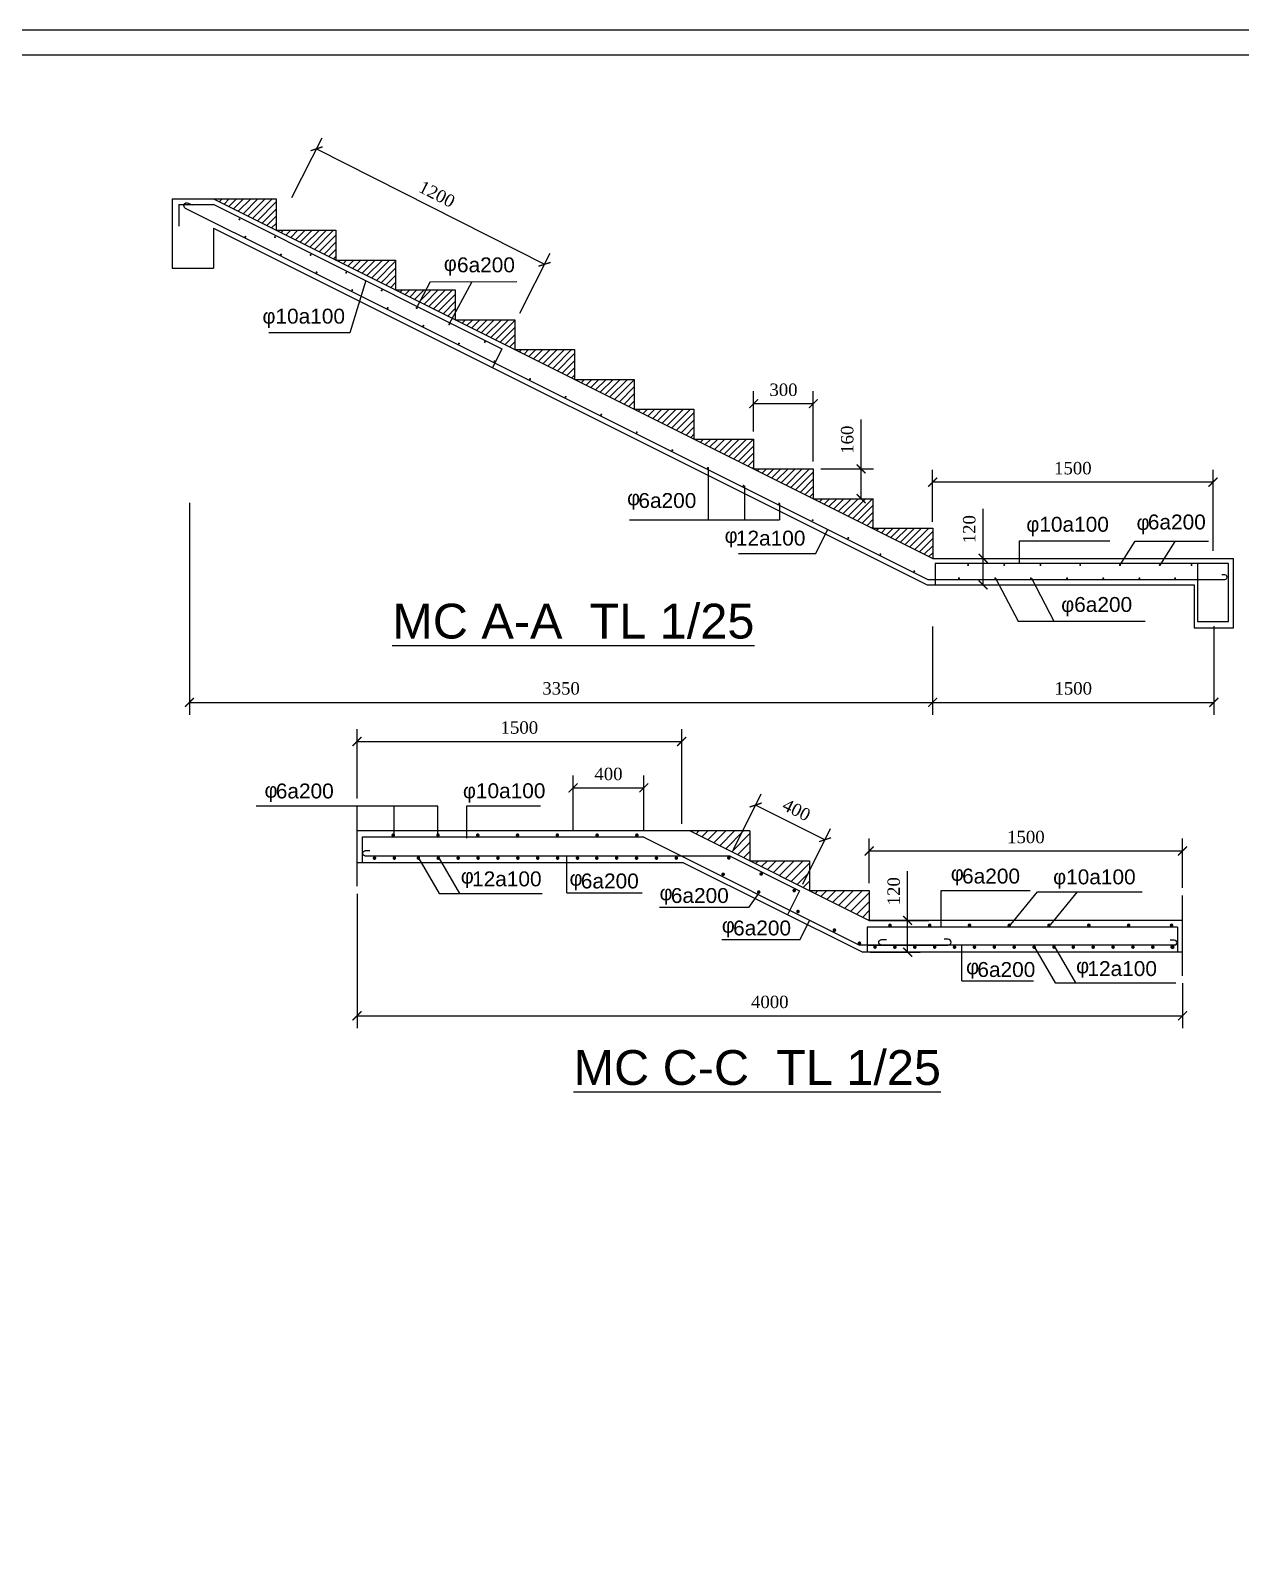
# Model space of a CAD drawing. Header units: millimetres. Extents: x -13160 to 230329, y -20060 to 75228.
# Drawn here: x 183138 to 207477, y 19314 to 49820 of the extents above; entities that cross this region are included whole.
import ezdxf

# ---------------------------------------------------------------- set-up
doc = ezdxf.new("R2010")
doc.units = ezdxf.units.MM
doc.header["$LTSCALE"] = 6
for name, color, linetype in [('BAODAM', 3, 'Continuous'), ('BAOMANH', 2, 'Continuous'), ('DAI', 4, 'Continuous'), ('HATCH', 5, 'Continuous'), ('KTHUOT', 6, 'Continuous'), ('TEXT', 7, 'Continuous'), ('THEP', 1, 'Continuous')]:
    doc.layers.add(name, color=color, linetype=linetype)
doc.styles.add('VNI-TIMES', font='')
doc.styles.get('VNI-TIMES').set_extended_font_data('VNI-Times')
doc.dimstyles.new('D1', dxfattribs={"dimtxt": 250, "dimasz": 180, "dimexe": 250, "dimexo": 150, "dimgap": 150, "dimtad": 1, "dimdec": 0, "dimtxsty": 'VNI-TIMES', "dimblk": 'ARCHTICK', "dimcen": 2.5, "dimadec": 0, "dimazin": 0, "dimtfac": 1, "dimtdec": 0, "dimtmove": 0, "dimatfit": 3, "dimldrblk": 'ARCHTICK', "dimfxl": 1, "dimarcsym": 0})
pattern_1 = [(45, (93363.16, 14724.85), (-71.84205, 71.84205), [])]
pattern_2 = [(45, (174697.85, 5542.25), (-89.80256, 89.80256), [])]

# ---------------------------------------------------------------- blocks, each defined once
blk = doc.blocks.new('_ArchTick')
at = {"layer": 'BAOMANH', "color": 0, "const_width": 0.15}
blk.add_lwpolyline([(-0.5, -0.5), (0.5, 0.5)], dxfattribs=at)
blk = doc.blocks.new('*D37')
at = {"layer": 'DEFPOINTS', "color": 0, "linetype": 'Continuous', "ltscale": 4}
for p in [(201283, 37829), (206936, 37982), (206936, 36300)]:
    blk.add_point(p, dxfattribs=at)
at = {"layer": 'KTHUOT', "color": 0, "linetype": 'Continuous', "lineweight": -2, "ltscale": 4, "transparency": 16777216}
for p, q in [((206936, 37832), (206936, 36050)), ((201283, 37679), (201283, 36050)), ((201283, 36300), (206936, 36300))]:
    blk.add_line(p, q, dxfattribs=at)
at = {"layer": 'KTHUOT', "color": 0, "linetype": 'Continuous', "lineweight": -2, "ltscale": 4, "transparency": 16777216, "xscale": 180, "yscale": 180, "zscale": 180, "rotation": 180}
blk.add_blockref('_ArchTick', (201283, 36300), dxfattribs=at)
at = {"layer": 'KTHUOT', "color": 0, "linetype": 'Continuous', "lineweight": -2, "ltscale": 4, "transparency": 16777216, "xscale": 180, "yscale": 180, "zscale": 180}
blk.add_blockref('_ArchTick', (206936, 36300), dxfattribs=at)
at = {"layer": 'KTHUOT', "color": 0, "linetype": 'Continuous', "ltscale": 4, "transparency": 16777216, "insert": (204110, 36580), "char_height": 250, "attachment_point": 5, "style": 'VNI-TIMES'}
blk.add_mtext('1500', dxfattribs=at)
blk = doc.blocks.new('*D36')
at = {"layer": 'DEFPOINTS', "color": 0, "linetype": 'Continuous', "ltscale": 4}
for p in [(186336, 40466), (201283, 37979), (201283, 36300)]:
    blk.add_point(p, dxfattribs=at)
at = {"layer": 'KTHUOT', "color": 0, "linetype": 'Continuous', "lineweight": -2, "ltscale": 4, "transparency": 16777216}
for p, q in [((186336, 40316), (186336, 36050)), ((201283, 37829), (201283, 36050)), ((186336, 36300), (201283, 36300))]:
    blk.add_line(p, q, dxfattribs=at)
at = {"layer": 'KTHUOT', "color": 0, "linetype": 'Continuous', "lineweight": -2, "ltscale": 4, "transparency": 16777216, "xscale": 180, "yscale": 180, "zscale": 180, "rotation": 180}
blk.add_blockref('_ArchTick', (186336, 36300), dxfattribs=at)
at = {"layer": 'KTHUOT', "color": 0, "linetype": 'Continuous', "lineweight": -2, "ltscale": 4, "transparency": 16777216, "xscale": 180, "yscale": 180, "zscale": 180}
blk.add_blockref('_ArchTick', (201283, 36300), dxfattribs=at)
at = {"layer": 'KTHUOT', "color": 0, "linetype": 'Continuous', "ltscale": 4, "transparency": 16777216, "insert": (193810, 36580), "char_height": 250, "attachment_point": 5, "style": 'VNI-TIMES'}
blk.add_mtext('3350', dxfattribs=at)
blk = doc.blocks.new('*D21')
at = {"layer": 'DEFPOINTS', "color": 0, "linetype": 'Continuous', "ltscale": 4}
for p in [(195475, 34580), (194053, 33586), (195475, 33586)]:
    blk.add_point(p, dxfattribs=at)
at = {"layer": 'KTHUOT', "color": 0, "linetype": 'Continuous', "lineweight": -2, "ltscale": 4, "transparency": 16777216}
for p, q in [((194053, 33736), (194053, 34830)), ((195475, 33736), (195475, 34830)), ((194053, 34580), (195475, 34580))]:
    blk.add_line(p, q, dxfattribs=at)
at = {"layer": 'KTHUOT', "color": 0, "linetype": 'Continuous', "lineweight": -2, "ltscale": 4, "transparency": 16777216, "xscale": 180, "yscale": 180, "zscale": 180, "rotation": 180}
blk.add_blockref('_ArchTick', (194053, 34580), dxfattribs=at)
at = {"layer": 'KTHUOT', "color": 0, "linetype": 'Continuous', "lineweight": -2, "ltscale": 4, "transparency": 16777216, "xscale": 180, "yscale": 180, "zscale": 180}
blk.add_blockref('_ArchTick', (195475, 34580), dxfattribs=at)
at = {"layer": 'KTHUOT', "color": 0, "linetype": 'Continuous', "ltscale": 4, "transparency": 16777216, "insert": (194764, 34858), "char_height": 250, "attachment_point": 5, "style": 'VNI-TIMES'}
blk.add_mtext('400', dxfattribs=at)
blk = doc.blocks.new('*D20')
at = {"layer": 'DEFPOINTS', "color": 0, "linetype": 'Continuous', "ltscale": 4}
for p in [(199120, 33537), (197209, 33206), (198605, 32508)]:
    blk.add_point(p, dxfattribs=at)
at = {"layer": 'KTHUOT', "color": 0, "linetype": 'Continuous', "lineweight": -2, "ltscale": 4, "transparency": 16777216}
for p, q in [((197276, 33340), (197835, 34459)), ((197724, 34235), (199120, 33537)), ((198672, 32642), (199232, 33761))]:
    blk.add_line(p, q, dxfattribs=at)
at = {"layer": 'KTHUOT', "color": 0, "linetype": 'Continuous', "lineweight": -2, "ltscale": 4, "transparency": 16777216, "xscale": 180, "yscale": 180, "zscale": 180}
for p, rotation in [((197724, 34235), 153.4349488229192), ((199120, 33537), 333.4349488229191)]:
    blk.add_blockref('_ArchTick', p, dxfattribs=dict(at, rotation=rotation))
at = {"layer": 'KTHUOT', "color": 0, "linetype": 'Continuous', "ltscale": 4, "transparency": 16777216, "insert": (198546, 34135), "char_height": 250, "attachment_point": 5, "rotation": 333.4349, "style": 'VNI-TIMES'}
blk.add_mtext('400', dxfattribs=at)
blk = doc.blocks.new('*D19')
at = {"layer": 'DEFPOINTS', "color": 0, "linetype": 'Continuous', "ltscale": 4}
for p in [(189708, 32601), (206308, 30801), (206308, 29994)]:
    blk.add_point(p, dxfattribs=at)
at = {"layer": 'KTHUOT', "color": 0, "linetype": 'Continuous', "lineweight": -2, "ltscale": 4, "transparency": 16777216}
for p, q in [((189708, 32451), (189708, 29744)), ((206308, 30651), (206308, 29744)), ((189708, 29994), (206308, 29994))]:
    blk.add_line(p, q, dxfattribs=at)
at = {"layer": 'KTHUOT', "color": 0, "linetype": 'Continuous', "lineweight": -2, "ltscale": 4, "transparency": 16777216, "xscale": 180, "yscale": 180, "zscale": 180, "rotation": 180}
blk.add_blockref('_ArchTick', (189708, 29994), dxfattribs=at)
at = {"layer": 'KTHUOT', "color": 0, "linetype": 'Continuous', "lineweight": -2, "ltscale": 4, "transparency": 16777216, "xscale": 180, "yscale": 180, "zscale": 180}
blk.add_blockref('_ArchTick', (206308, 29994), dxfattribs=at)
at = {"layer": 'KTHUOT', "color": 0, "linetype": 'Continuous', "ltscale": 4, "transparency": 16777216, "insert": (198008, 30272), "char_height": 250, "attachment_point": 5, "style": 'VNI-TIMES'}
blk.add_mtext('4000', dxfattribs=at)
blk = doc.blocks.new('*D18')
at = {"layer": 'DEFPOINTS', "color": 0, "linetype": 'Continuous', "ltscale": 4}
for p in [(206308, 33310), (200008, 32514), (206308, 32418)]:
    blk.add_point(p, dxfattribs=at)
at = {"layer": 'KTHUOT', "color": 0, "linetype": 'Continuous', "lineweight": -2, "ltscale": 4, "transparency": 16777216}
for p, q in [((200008, 32664), (200008, 33560)), ((206308, 32568), (206308, 33560)), ((200008, 33310), (206308, 33310))]:
    blk.add_line(p, q, dxfattribs=at)
at = {"layer": 'KTHUOT', "color": 0, "linetype": 'Continuous', "lineweight": -2, "ltscale": 4, "transparency": 16777216, "xscale": 180, "yscale": 180, "zscale": 180, "rotation": 180}
blk.add_blockref('_ArchTick', (200008, 33310), dxfattribs=at)
at = {"layer": 'KTHUOT', "color": 0, "linetype": 'Continuous', "lineweight": -2, "ltscale": 4, "transparency": 16777216, "xscale": 180, "yscale": 180, "zscale": 180}
blk.add_blockref('_ArchTick', (206308, 33310), dxfattribs=at)
at = {"layer": 'KTHUOT', "color": 0, "linetype": 'Continuous', "ltscale": 4, "transparency": 16777216, "insert": (203158, 33590), "char_height": 250, "attachment_point": 5, "style": 'VNI-TIMES'}
blk.add_mtext('1500', dxfattribs=at)
blk = doc.blocks.new('*D17')
at = {"layer": 'DEFPOINTS', "color": 0, "linetype": 'Continuous', "ltscale": 4}
for p in [(200008, 31914), (200779, 31914), (199876, 31274)]:
    blk.add_point(p, dxfattribs=at)
at = {"layer": 'KTHUOT', "color": 0, "linetype": 'Continuous', "lineweight": -2, "ltscale": 4, "transparency": 16777216}
for p, q in [((200779, 31914), (200779, 32907)), ((200158, 31914), (201029, 31914)), ((200779, 31274), (200779, 31914)), ((200026, 31274), (201029, 31274))]:
    blk.add_line(p, q, dxfattribs=at)
at = {"layer": 'KTHUOT', "color": 0, "linetype": 'Continuous', "lineweight": -2, "ltscale": 4, "transparency": 16777216, "xscale": 180, "yscale": 180, "zscale": 180}
for p, rotation in [((200779, 31914), 90), ((200779, 31274), 270)]:
    blk.add_blockref('_ArchTick', p, dxfattribs=dict(at, rotation=rotation))
at = {"layer": 'KTHUOT', "color": 0, "linetype": 'Continuous', "ltscale": 4, "transparency": 16777216, "insert": (200501, 32500), "char_height": 250, "attachment_point": 5, "rotation": 90, "style": 'VNI-TIMES'}
blk.add_mtext('120', dxfattribs=at)
blk = doc.blocks.new('*D16')
at = {"layer": 'DEFPOINTS', "color": 0, "linetype": 'Continuous', "ltscale": 4}
for p in [(196236, 35512), (189708, 34218), (196236, 33704)]:
    blk.add_point(p, dxfattribs=at)
at = {"layer": 'KTHUOT', "color": 0, "linetype": 'Continuous', "lineweight": -2, "ltscale": 4, "transparency": 16777216}
for p, q in [((189708, 34368), (189708, 35762)), ((196236, 33854), (196236, 35762)), ((189708, 35512), (196236, 35512))]:
    blk.add_line(p, q, dxfattribs=at)
at = {"layer": 'KTHUOT', "color": 0, "linetype": 'Continuous', "lineweight": -2, "ltscale": 4, "transparency": 16777216, "xscale": 180, "yscale": 180, "zscale": 180, "rotation": 180}
blk.add_blockref('_ArchTick', (189708, 35512), dxfattribs=at)
at = {"layer": 'KTHUOT', "color": 0, "linetype": 'Continuous', "lineweight": -2, "ltscale": 4, "transparency": 16777216, "xscale": 180, "yscale": 180, "zscale": 180}
blk.add_blockref('_ArchTick', (196236, 35512), dxfattribs=at)
at = {"layer": 'KTHUOT', "color": 0, "linetype": 'Continuous', "ltscale": 4, "transparency": 16777216, "insert": (192972, 35792), "char_height": 250, "attachment_point": 5, "style": 'VNI-TIMES'}
blk.add_mtext('1500', dxfattribs=at)
blk = doc.blocks.new('*D6')
at = {"layer": 'DEFPOINTS', "color": 0, "linetype": 'Continuous', "ltscale": 4}
for p in [(188331, 46324), (193480, 45113), (192915, 43999)]:
    blk.add_point(p, dxfattribs=at)
at = {"layer": 'KTHUOT', "color": 0, "linetype": 'Continuous', "lineweight": -2, "ltscale": 4, "transparency": 16777216}
for p, q in [((188398, 46457), (189008, 47660)), ((188895, 47437), (193480, 45113)), ((192983, 44133), (193593, 45336))]:
    blk.add_line(p, q, dxfattribs=at)
at = {"layer": 'KTHUOT', "color": 0, "linetype": 'Continuous', "lineweight": -2, "ltscale": 4, "transparency": 16777216, "xscale": 180, "yscale": 180, "zscale": 180}
for p, rotation in [((188895, 47437), 153.1159160883635), ((193480, 45113), 333.1159160883635)]:
    blk.add_blockref('_ArchTick', p, dxfattribs=dict(at, rotation=rotation))
at = {"layer": 'KTHUOT', "color": 0, "linetype": 'Continuous', "ltscale": 4, "transparency": 16777216, "insert": (191313, 46523), "char_height": 250, "attachment_point": 5, "rotation": 333.1159, "style": 'VNI-TIMES'}
blk.add_mtext('1200', dxfattribs=at)
blk = doc.blocks.new('*D5')
at = {"layer": 'DEFPOINTS', "color": 0, "linetype": 'Continuous', "ltscale": 4}
for p in [(198883, 40997), (199845, 40997), (198883, 40397)]:
    blk.add_point(p, dxfattribs=at)
at = {"layer": 'KTHUOT', "color": 0, "linetype": 'Continuous', "lineweight": -2, "ltscale": 4, "transparency": 16777216}
for p, q in [((199845, 40997), (199845, 41990)), ((199033, 40997), (200095, 40997)), ((199845, 40397), (199845, 40997)), ((199033, 40397), (200095, 40397))]:
    blk.add_line(p, q, dxfattribs=at)
at = {"layer": 'KTHUOT', "color": 0, "linetype": 'Continuous', "lineweight": -2, "ltscale": 4, "transparency": 16777216, "xscale": 180, "yscale": 180, "zscale": 180}
for p, rotation in [((199845, 40997), 90), ((199845, 40397), 270)]:
    blk.add_blockref('_ArchTick', p, dxfattribs=dict(at, rotation=rotation))
at = {"layer": 'KTHUOT', "color": 0, "linetype": 'Continuous', "ltscale": 4, "transparency": 16777216, "insert": (199566, 41584), "char_height": 250, "attachment_point": 5, "rotation": 90, "style": 'VNI-TIMES'}
blk.add_mtext('160', dxfattribs=at)
blk = doc.blocks.new('*D4')
at = {"layer": 'DEFPOINTS', "color": 0, "linetype": 'Continuous', "ltscale": 4}
for p in [(197683, 42309), (197683, 41597), (198883, 40997)]:
    blk.add_point(p, dxfattribs=at)
at = {"layer": 'KTHUOT', "color": 0, "linetype": 'Continuous', "lineweight": -2, "ltscale": 4, "transparency": 16777216}
for p, q in [((197683, 41747), (197683, 42559)), ((198883, 41147), (198883, 42559)), ((198883, 42309), (197683, 42309))]:
    blk.add_line(p, q, dxfattribs=at)
at = {"layer": 'KTHUOT', "color": 0, "linetype": 'Continuous', "lineweight": -2, "ltscale": 4, "transparency": 16777216, "xscale": 180, "yscale": 180, "zscale": 180, "rotation": 180}
blk.add_blockref('_ArchTick', (197683, 42309), dxfattribs=at)
at = {"layer": 'KTHUOT', "color": 0, "linetype": 'Continuous', "lineweight": -2, "ltscale": 4, "transparency": 16777216, "xscale": 180, "yscale": 180, "zscale": 180}
blk.add_blockref('_ArchTick', (198883, 42309), dxfattribs=at)
at = {"layer": 'KTHUOT', "color": 0, "linetype": 'Continuous', "ltscale": 4, "transparency": 16777216, "insert": (198283, 42587), "char_height": 250, "attachment_point": 5, "style": 'VNI-TIMES'}
blk.add_mtext('300', dxfattribs=at)
blk = doc.blocks.new('*D3')
at = {"layer": 'DEFPOINTS', "color": 0, "linetype": 'Continuous', "ltscale": 4}
for p in [(201283, 39197), (202297, 39197), (201170, 38663)]:
    blk.add_point(p, dxfattribs=at)
at = {"layer": 'KTHUOT', "color": 0, "linetype": 'Continuous', "lineweight": -2, "ltscale": 4, "transparency": 16777216}
for p, q in [((202297, 39197), (202297, 40191)), ((201433, 39197), (202547, 39197)), ((202297, 38663), (202297, 39197)), ((201320, 38663), (202547, 38663))]:
    blk.add_line(p, q, dxfattribs=at)
at = {"layer": 'KTHUOT', "color": 0, "linetype": 'Continuous', "lineweight": -2, "ltscale": 4, "transparency": 16777216, "xscale": 180, "yscale": 180, "zscale": 180}
for p, rotation in [((202297, 39197), 90), ((202297, 38663), 270)]:
    blk.add_blockref('_ArchTick', p, dxfattribs=dict(at, rotation=rotation))
at = {"layer": 'KTHUOT', "color": 0, "linetype": 'Continuous', "ltscale": 4, "transparency": 16777216, "insert": (202020, 39784), "char_height": 250, "attachment_point": 5, "rotation": 90, "style": 'VNI-TIMES'}
blk.add_mtext('120', dxfattribs=at)
blk = doc.blocks.new('*D2')
at = {"layer": 'DEFPOINTS', "color": 0, "linetype": 'Continuous', "ltscale": 4}
for p in [(201283, 40730), (201283, 39781), (206921, 39197)]:
    blk.add_point(p, dxfattribs=at)
at = {"layer": 'KTHUOT', "color": 0, "linetype": 'Continuous', "lineweight": -2, "ltscale": 4, "transparency": 16777216}
for p, q in [((201283, 39931), (201283, 40980)), ((206921, 39347), (206921, 40980)), ((206921, 40730), (201283, 40730))]:
    blk.add_line(p, q, dxfattribs=at)
at = {"layer": 'KTHUOT', "color": 0, "linetype": 'Continuous', "lineweight": -2, "ltscale": 4, "transparency": 16777216, "xscale": 180, "yscale": 180, "zscale": 180, "rotation": 180}
blk.add_blockref('_ArchTick', (201283, 40730), dxfattribs=at)
at = {"layer": 'KTHUOT', "color": 0, "linetype": 'Continuous', "lineweight": -2, "ltscale": 4, "transparency": 16777216, "xscale": 180, "yscale": 180, "zscale": 180}
blk.add_blockref('_ArchTick', (206921, 40730), dxfattribs=at)
at = {"layer": 'KTHUOT', "color": 0, "linetype": 'Continuous', "ltscale": 4, "transparency": 16777216, "insert": (204102, 41010), "char_height": 250, "attachment_point": 5, "style": 'VNI-TIMES'}
blk.add_mtext('1500', dxfattribs=at)

msp = doc.modelspace()

# ---------------------------------------------------------------- hatches: boundary and pattern name
at = {"layer": 'HATCH', "linetype": 'Continuous'}
h = msp.add_hatch(dxfattribs=at)
h.set_pattern_fill('ANSI31', color=5, scale=32, style=0)
h.set_pattern_definition(pattern_1)
h.paths.add_polyline_path([(189283.3, 45197.4), (189283.3, 45797.1), (188083.9, 45797.1)])
h.paths.add_polyline_path([(186819.9, 46429.1), (188083.3, 45797.4), (188083.3, 46429.1)])
h = msp.add_hatch(dxfattribs=at)
h.set_pattern_fill('ANSI31', color=5, scale=32, style=0)
h.set_pattern_definition(pattern_1)
h.paths.add_polyline_path([(201283.3, 39805.1), (200083.3, 39805.1), (200083.3, 40397.1), (198883.9, 40397.1), (201283.3, 39197.4)])
h.paths.add_polyline_path([(198883.3, 40997.1), (197683.9, 40997.1), (198883.3, 40397.4)])
h.paths.add_polyline_path([(197683.3, 41597.1), (196483.9, 41597.1), (197683.3, 40997.4)])
h.paths.add_polyline_path([(196483.3, 42197.1), (195283.9, 42197.1), (196483.3, 41597.4)])
h.paths.add_polyline_path([(195283.3, 42797.1), (194083.9, 42797.1), (195283.3, 42197.4)])
h.paths.add_polyline_path([(194083.3, 43397.1), (192883.9, 43397.1), (194083.3, 42797.4)])
h.paths.add_polyline_path([(192883.3, 43997.1), (191683.9, 43997.1), (192883.3, 43397.4)])
h.paths.add_polyline_path([(191683.3, 44597.1), (191099.2, 44597.1), (190970.5, 44353.8), (191626.4, 44025.8), (191683.3, 44132.1)])
h.paths.add_polyline_path([(191099.2, 44597.1), (190483.9, 44597.1), (190970.5, 44353.8)])
h.paths.add_polyline_path([(190483.3, 45197.1), (189283.9, 45197.1), (190483.3, 44597.4)])
h = msp.add_hatch(dxfattribs=at)
h.set_pattern_fill('ANSI31', color=5, scale=40, style=0)
h.set_pattern_definition(pattern_2)
h.paths.add_polyline_path([(197608.1, 33113.6), (197608.1, 33713.6), (196408.1, 33713.6)])
h = msp.add_hatch(dxfattribs=at)
h.set_pattern_fill('ANSI31', color=5, scale=40, style=0)
h.set_pattern_definition(pattern_2)
h.paths.add_polyline_path([(198808.1, 32513.6), (198808.1, 33113.6), (197608.1, 33113.6)])
h.paths.add_polyline_path([(200008.1, 31913.6), (200008.1, 32513.6), (198808.1, 32513.6)])

# ---------------------------------------------------------------- linework, layer by layer
at = {"layer": 'BAODAM', "color": 3, "linetype": 'Continuous'}
for p, q in [((185989, 46429.1), (185989, 45031.7)), ((185989, 46429.1), (186819.9, 46429.1)), ((186819.9, 46429.1), (201283.3, 39197.4)), ((186819.9, 45837.9), (186819.9, 45031.7)), ((186819.9, 45837.9), (201170, 38662.8)), ((185989, 45031.7), (186819.9, 45031.7)), ((201283.3, 39197.4), (207329.9, 39197.4)), ((207329.9, 37800), (207329.9, 39197.4)), ((201170, 38662.8), (206542.6, 38662.8)), ((206542.6, 38662.8), (206542.6, 37800)), ((206542.6, 37800), (207329.9, 37800)), ((189708.1, 32600.8), (189708.1, 34217.5)), ((196408.1, 33713.6), (189708.1, 33713.6)), ((196408.1, 33713.6), (200008.1, 31913.6)), ((197608.1, 33713.6), (196408.1, 33713.6)), ((196275.9, 33073.6), (189708.1, 33073.6)), ((196275.9, 33073.6), (199875.9, 31273.6)), ((206308.1, 30800.8), (206308.1, 32417.5)), ((206308.1, 31913.6), (200008.1, 31913.6)), ((206308.1, 31273.6), (199875.9, 31273.6))]:
    msp.add_line(p, q, dxfattribs=at)
for points in [[(186819.9, 46429.1), (188083.3, 46429.1), (188083.3, 45797.1)], [(188083.3, 45797.1), (189283.3, 45797.1), (189283.3, 45197.1)], [(189283.3, 45197.1), (190483.3, 45197.1), (190483.3, 44597.1)], [(190483.3, 44597.1), (191683.3, 44597.1), (191683.3, 43997.1)], [(191683.3, 43997.1), (192883.3, 43997.1), (192883.3, 43397.1)], [(192883.3, 43397.1), (194083.3, 43397.1), (194083.3, 42797.1)], [(194083.3, 42797.1), (195283.3, 42797.1), (195283.3, 42197.1)], [(195283.3, 42197.1), (196483.3, 42197.1), (196483.3, 41597.1)], [(196483.3, 41597.1), (197683.3, 41597.1), (197683.3, 40997.1)], [(197683.3, 40997.1), (198883.3, 40997.1), (198883.3, 40397.1)], [(198883.3, 40397.1), (200083.3, 40397.1), (200083.3, 39805.1)], [(200083.3, 39805.1), (201283.3, 39805.1), (201283.3, 39197.1)], [(197608.1, 33713.6), (197608.1, 33113.6), (198808.1, 33113.6)], [(198808.1, 33113.6), (198808.1, 32513.6), (200008.1, 32513.6)], [(200008.1, 32513.6), (200008.1, 31913.6), (201208.1, 31913.6)]]:
    msp.add_lwpolyline(points, dxfattribs=at)
at = {"layer": 'BAOMANH', "color": 2, "linetype": 'Continuous'}
for p, q in [((190906.1, 44232.1), (191188, 44764.9)), ((191185.5, 44760), (192920.7, 44764.9)), ((191562.1, 43905.5), (192021.8, 44764.9)), ((196767.7, 41012.1), (196767.7, 39973.9)), ((197501.8, 40651), (197501.8, 39973.9)), ((198206.4, 40299.6), (198206.4, 39973.9)), ((195186.5, 39973.9), (198206.4, 39973.9)), ((198934.5, 39296), (199171.7, 39770.4)), ((205050.7, 39069.2), (205357.8, 39544.8)), ((205357.8, 39544.8), (206831.8, 39544.8)), ((205855.6, 39061.6), (206162.7, 39537.1)), ((197381.2, 39296), (198934.5, 39296)), ((202550, 38795.4), (203003.1, 37934.9)), ((203267.5, 38795.3), (203720.6, 37934.7)), ((203003.1, 37934.9), (205556.6, 37934.9)), ((191913.3, 33565.8), (191913.3, 34217.7)), ((191913.3, 34217.7), (193395, 34217.7)), ((190947.5, 33162.2), (191356.8, 32456.1)), ((191356.8, 33162.2), (191766, 32456.1)), ((193926.4, 32466.3), (193926.4, 33206.2)), ((191356.8, 32456.1), (193428.5, 32456.1)), ((193926.4, 32466.3), (195444.8, 32466.3)), ((197791.4, 32476.4), (197577.8, 32173.6)), ((201453.9, 31785.5), (201453.9, 32516.6)), ((201453.9, 32516.6), (203246, 32516.6)), ((202853.5, 31828.5), (203391.1, 32485)), ((203391.1, 32485), (205496.8, 32485)), ((203659.9, 31828.5), (204197.6, 32485)), ((197577.8, 32173.6), (195789.9, 32173.6)), ((198614.6, 31521), (198812.6, 31917.1)), ((198614.6, 31521), (197041.4, 31521)), ((201869.2, 30696.4), (201869.2, 31415.8)), ((203336.2, 31362.4), (203745.4, 30656.3)), ((203745.4, 31362.4), (204154.7, 30656.3)), ((201869.2, 30696.4), (203313.3, 30696.4)), ((203745.4, 30656.3), (206172.1, 30656.3))]:
    msp.add_line(p, q, dxfattribs=at)
at = {"layer": 'BAOMANH', "color": 2, "linetype": 'Continuous', "ltscale": 4}
for points in [[(189882.2, 44783.9), (189562.6, 43735.5), (187932.6, 43735.5)], [(203026.9, 39087.5), (203026.9, 39548.5), (204848.3, 39548.5)], [(191331.9, 33633.8), (191331.9, 34213.8), (187681.9, 34213.8)], [(190451.9, 33633.8), (190451.9, 34213.8)]]:
    msp.add_lwpolyline(points, dxfattribs=at)
at = {"layer": 'DAI', "color": 4, "linetype": 'Continuous', "ltscale": 4}
for points in [[(146129.4, -9580.2), (230329.4, -9580.2), (230329.4, 49819.8), (146129.4, 49819.8)], [(146629.4, -9080.2), (229829.4, -9080.2), (229829.4, 49319.8), (146629.4, 49319.8)]]:
    msp.add_lwpolyline(points, close=True, dxfattribs=at)
at = {"layer": 'THEP'}
for p, q in [((186121.6, 46315.1), (186819.9, 46315.1)), ((186121.6, 46315.1), (186121.6, 45883.2)), ((188297.8, 45576.1), (192622.4, 43413.8)), ((188210, 45262.2), (201188.9, 38772.8)), ((192622.4, 43413.8), (192431.5, 43032.1)), ((201332.2, 39090.8), (201332.2, 38662.8)), ((201188.9, 38772.8), (207121, 38772.8)), ((195474.9, 33586), (189812.5, 33586)), ((189812.5, 33586), (189812.5, 33073.6)), ((195474.9, 33586), (199815.2, 31415.8)), ((197209.1, 33206.2), (190290.7, 33206.2)), ((197209.1, 33206.2), (198605.3, 32508)), ((198605.3, 32508), (198365.7, 32028.7)), ((206203.7, 31778.3), (199969.2, 31778.3)), ((199969.2, 31778.3), (199969.2, 31273.6)), ((206203.7, 31778.3), (206203.7, 31273.6)), ((206179.8, 31415.8), (199815.2, 31415.8))]:
    msp.add_line(p, q, dxfattribs=at)
msp.add_lwpolyline([(188210, 45262.2), (186259.2, 46237.6, -1), (186313, 46345.1), (186391.2, 46306)], format="xyb", dxfattribs=at)
for points in [[(188297.8, 45576.1), (186819.9, 46315.1)], [(201684.5, 39090.8), (201332.2, 39090.8)], [(207234.8, 39090.8), (201684.5, 39090.8)]]:
    msp.add_lwpolyline(points, dxfattribs=at)
for points, const_width in [([(187332.5, 46017.1, 1), (187352.5, 46017.1, 1)], 20), ([(187453.3, 45666.2, 1), (187473.3, 45666.2, 1)], 20), ([(188048.1, 45659.3, 1), (188068.1, 45659.3, 1)], 20), ([(188168.8, 45308.4, 1), (188188.8, 45308.4, 1)], 20), ([(188763.6, 45301.6, 1), (188783.6, 45301.6, 1)], 20), ([(188884.4, 44950.6, 1), (188904.4, 44950.6, 1)], 20), ([(189479.1, 44943.8, 1), (189499.1, 44943.8, 1)], 20), ([(189599.9, 44592.8, 1), (189619.9, 44592.8, 1)], 20), ([(190194.7, 44586, 1), (190214.7, 44586, 1)], 20), ([(190315.5, 44235.1, 1), (190335.5, 44235.1, 1)], 20), ([(190896.1, 44232.1, 1), (190916.1, 44232.1, 1)], 20), ([(191031, 43877.3, 1), (191051, 43877.3, 1)], 20), ([(191552.1, 43905.5, 1), (191572.1, 43905.5, 1)], 20), ([(191746.5, 43519.5, 1), (191766.5, 43519.5, 1)], 20), ([(192267.6, 43547.7, 1), (192287.6, 43547.7, 1)], 20), ([(192462.1, 43161.8, 1), (192482.1, 43161.8, 1)], 20), ([(193177.6, 42804, 1), (193197.6, 42804, 1)], 20), ([(193893.2, 42446.2, 1), (193913.2, 42446.2, 1)], 20), ([(194608.7, 42088.4, 1), (194628.7, 42088.4, 1)], 20), ([(195324.3, 41730.7, 1), (195344.3, 41730.7, 1)], 20), ([(196039.8, 41372.9, 1), (196059.8, 41372.9, 1)], 20), ([(196755.3, 41015.1, 1), (196775.3, 41015.1, 1)], 20), ([(197470.9, 40657.4, 1), (197490.9, 40657.4, 1)], 20), ([(198186.4, 40299.6, 1), (198206.4, 40299.6, 1)], 20), ([(198859.9, 39965.5, 1), (198879.9, 39965.5, 1)], 20), ([(199575.5, 39607.7, 1), (199595.5, 39607.7, 1)], 20), ([(200224.1, 39279.9, 1), (200244.1, 39279.9, 1)], 20), ([(201984.7, 39063.2, 1), (202004.7, 39063.2, 1)], 20), ([(202712.2, 39063.2, 1), (202732.2, 39063.2, 1)], 20), ([(203439.7, 39063.2, 1), (203459.7, 39063.2, 1)], 20), ([(204239.7, 39063.2, 1), (204259.7, 39063.2, 1)], 20), ([(205039.7, 39063.2, 1), (205059.7, 39063.2, 1)], 20), ([(205839.7, 39063.2, 1), (205859.7, 39063.2, 1)], 20), ([(206479.6, 39063.2, 1), (206499.6, 39063.2, 1)], 20), ([(200903.3, 38936.8, 1), (200923.3, 38936.8, 1)], 20), ([(201802.5, 38795.8, 1), (201822.5, 38795.8, 1)], 20), ([(202530, 38795.4, 1), (202550, 38795.4, 1)], 20), ([(203247.5, 38795.3, 1), (203267.5, 38795.3, 1)], 20), ([(203975.1, 38794.9, 1), (203995.1, 38794.9, 1)], 20), ([(204702.6, 38794.9, 1), (204722.6, 38794.9, 1)], 20), ([(205430.1, 38794.6, 1), (205450.1, 38794.6, 1)], 20), ([(206147.6, 38794.4, 1), (206167.6, 38794.4, 1)], 20), ([(190417.6, 33628.3, 1), (190453.6, 33628.3, 1)], 36), ([(191317.6, 33628.3, 1), (191353.6, 33628.3, 1)], 36), ([(192117.6, 33628.3, 1), (192153.6, 33628.3, 1)], 36), ([(192917.6, 33628.3, 1), (192953.6, 33628.3, 1)], 36), ([(193717.6, 33628.3, 1), (193753.6, 33628.3, 1)], 36), ([(194517.6, 33628.3, 1), (194553.6, 33628.3, 1)], 36), ([(195317.6, 33628.3, 1), (195353.6, 33628.3, 1)], 36), ([(190040.6, 33166.8, 1), (190076.6, 33166.8, 1)], 36), ([(190440.6, 33166.8, 1), (190476.6, 33166.8, 1)], 36), ([(190923.2, 33166.8, 1), (190959.2, 33166.8, 1)], 36), ([(191323.2, 33166.8, 1), (191359.2, 33166.8, 1)], 36), ([(191723.2, 33166.8, 1), (191759.2, 33166.8, 1)], 36), ([(192123.2, 33166.8, 1), (192159.2, 33166.8, 1)], 36), ([(192523.2, 33166.8, 1), (192559.2, 33166.8, 1)], 36), ([(192923.2, 33166.8, 1), (192959.2, 33166.8, 1)], 36), ([(193323.2, 33166.8, 1), (193359.2, 33166.8, 1)], 36), ([(193723.2, 33166.8, 1), (193759.2, 33166.8, 1)], 36), ([(194123.2, 33166.8, 1), (194159.2, 33166.8, 1)], 36), ([(194510.5, 33166.8, 1), (194546.5, 33166.8, 1)], 36), ([(194910.5, 33166.8, 1), (194946.5, 33166.8, 1)], 36), ([(195310.5, 33166.8, 1), (195346.5, 33166.8, 1)], 36), ([(195710.5, 33166.8, 1), (195746.5, 33166.8, 1)], 36), ([(196110.5, 33166.8, 1), (196146.5, 33166.8, 1)], 36), ([(197166.1, 33172, 1), (197202.1, 33172, 1)], 36), ([(197051.8, 32841.1, 1), (197087.8, 32841.1, 1)], 36), ([(197816.3, 32846.9, 1), (197852.3, 32846.9, 1)], 36), ([(197767.4, 32483.3, 1), (197803.4, 32483.3, 1)], 36), ([(198481.6, 32514, 1), (198517.6, 32514, 1)], 36), ([(198557.2, 32092.5, 1), (198593.2, 32092.5, 1)], 36), ([(199289.3, 31718.3, 1), (199325.3, 31718.3, 1)], 36), ([(200406.2, 31815.4, 1), (200442.2, 31815.4, 1)], 36), ([(201205.5, 31815.4, 1), (201241.5, 31815.4, 1)], 36), ([(202005.5, 31815.4, 1), (202041.5, 31815.4, 1)], 36), ([(202805.5, 31815.4, 1), (202841.5, 31815.4, 1)], 36), ([(203605.5, 31815.4, 1), (203641.5, 31815.4, 1)], 36), ([(204405.5, 31815.4, 1), (204441.5, 31815.4, 1)], 36), ([(205205.5, 31815.4, 1), (205241.5, 31815.4, 1)], 36), ([(206069.1, 31815.4, 1), (206105.1, 31815.4, 1)], 36), ([(199792, 31454.9, 1), (199828, 31454.9, 1)], 36), ([(200105.5, 31376.4, 1), (200141.5, 31376.4, 1)], 36), ([(200505.5, 31376.4, 1), (200541.5, 31376.4, 1)], 36), ([(200905.5, 31376.4, 1), (200941.5, 31376.4, 1)], 36), ([(201305.5, 31376.4, 1), (201341.5, 31376.4, 1)], 36), ([(201705.5, 31376.4, 1), (201741.5, 31376.4, 1)], 36), ([(202105.5, 31376.4, 1), (202141.5, 31376.4, 1)], 36), ([(202505.5, 31376.4, 1), (202541.5, 31376.4, 1)], 36), ([(202905.5, 31376.4, 1), (202941.5, 31376.4, 1)], 36), ([(203305.5, 31376.4, 1), (203341.5, 31376.4, 1)], 36), ([(203705.5, 31376.4, 1), (203741.5, 31376.4, 1)], 36), ([(204092.8, 31376.4, 1), (204128.8, 31376.4, 1)], 36), ([(204492.8, 31376.4, 1), (204528.8, 31376.4, 1)], 36), ([(204892.8, 31376.4, 1), (204928.8, 31376.4, 1)], 36), ([(205292.8, 31376.4, 1), (205328.8, 31376.4, 1)], 36), ([(205692.8, 31376.4, 1), (205728.8, 31376.4, 1)], 36), ([(206079.9, 31376.4, 1), (206115.9, 31376.4, 1)], 36), ([(206092.8, 31376.4, 1), (206128.8, 31376.4, 1)], 36)]:
    msp.add_lwpolyline(points, format="xyb", close=True, dxfattribs=dict(at, const_width=const_width))
msp.add_lwpolyline([(207234.8, 39090.8), (206612.1, 39090.8), (206612.1, 37925.5), (207234.8, 37925.5)], close=True, dxfattribs=at)
at = {"layer": 'THEP', "color": 1, "linetype": 'Continuous'}
for points in [[(206612.1, 38772.8), (207158, 38772.8, 1), (207158, 38864), (207096.4, 38864)], [(190290.7, 33206.2), (189877.8, 33206.2, -1), (189877.8, 33318.3), (189967.2, 33318.3)], [(199969.2, 31415.8), (201595.1, 31415.8, 1), (201595.1, 31534.7), (201512.1, 31534.7)], [(201595.1, 31415.8), (200253.8, 31415.8, -1), (200253.8, 31528.3), (200356, 31528.3)], [(206179.8, 31415.8), (206148, 31415.8, 1), (206148, 31515.3), (206058.6, 31515.3)]]:
    msp.add_lwpolyline(points, format="xyb", dxfattribs=at)

# ---------------------------------------------------------------- texts
at = {"layer": 'TEXT', "color": 7, "linetype": 'Continuous', "attachment_point": 1, "style": 'VNI-TIMES'}
for s, insert, char_height, width in [('\\fSymbol|b0|i0|c2|p18;f', (191453, 45277.5), 300, 366.108), ('\\fVNI-Helve|b0|i0|c0|p2;6a200', (191717.3, 45251.7), 300, 741.258), ('{\\fSymbol|b0|i0|c2|p18;f\\fVNI-Helve|b0|i0|c0|p2;10a100}', (187806.9, 44219.8), 300, 2483.065), ('\\fSymbol|b0|i0|c2|p18;f', (195139.3, 40565), 300, 366.108), ('\\fVNI-Helve|b0|i0|c0|p2;6a200', (195365.3, 40510.7), 300, 741.258), ('{\\fSymbol|b0|i0|c2|p18;f\\fVNI-Helve|b0|i0|c0|p2;10a100}', (203168.3, 40032.7), 300, 2483.065), ('\\fSymbol|b0|i0|c2|p18;f', (205384.3, 40069.9), 300, 366.108), ('\\fVNI-Helve|b0|i0|c0|p2;6a200', (205610.3, 40079), 300, 741.258), ('\\fSymbol|b0|i0|c2|p18;f', (197100, 39808.3), 300, 366.108), ('\\fVNI-Helve|b0|i0|c0|p2;12a100', (197326, 39754.1), 300, 741.258), ('\\fVNI-Helve|b0|i0|c0|p2;\\LMC A-A  TL 1/25', (190417.1, 38284.4), 700, 16606.79), ('{\\fSymbol|b0|i0|c2|p18;f\\fVNI-Helve|b0|i0|c0|p2;6a200}', (203869, 38419.1), 300, 2483.065), ('\\fSymbol|b0|i0|c2|p18;f', (187848, 34682.8), 300, 366.108), ('\\fVNI-Helve|b0|i0|c0|p2;6a200', (188074, 34667.3), 300, 741.258), ('{\\fSymbol|b0|i0|c2|p18;f\\fVNI-Helve|b0|i0|c0|p2;10a100}', (191837.9, 34671.9), 300, 2163.429), ('\\fSymbol|b0|i0|c2|p18;f', (201648.3, 33010.5), 300, 366.108), ('\\fVNI-Helve|b0|i0|c0|p2;6a200', (201874.3, 32955.4), 300, 741.258), ('\\fSymbol|b0|i0|c2|p18;f', (191794.4, 32954.2), 300, 366.108), ('\\fVNI-Helve|b0|i0|c0|p2;12a100', (192020.4, 32899.1), 300, 741.258), ('\\fSymbol|b0|i0|c2|p18;f', (193982, 32912), 300, 366.108), ('\\fVNI-Helve|b0|i0|c0|p2;6a200', (194208, 32856.9), 300, 741.258), ('{\\fSymbol|b0|i0|c2|p18;f\\fVNI-Helve|b0|i0|c0|p2;10a100}', (203706.8, 32939.3), 300, 2163.429), ('\\fSymbol|b0|i0|c2|p18;f', (195792.4, 32619.2), 300, 366.108), ('\\fVNI-Helve|b0|i0|c0|p2;6a200', (196018.4, 32564.1), 300, 741.258), ('\\fSymbol|b0|i0|c2|p18;f', (197043.9, 31966.6), 300, 366.108), ('\\fVNI-Helve|b0|i0|c0|p2;6a200', (197269.8, 31911.5), 300, 741.258), ('\\fSymbol|b0|i0|c2|p18;f', (201956, 31130.8), 300, 366.108), ('\\fVNI-Helve|b0|i0|c0|p2;6a200', (202182, 31075.7), 300, 741.258), ('\\fSymbol|b0|i0|c2|p18;f', (204168.8, 31149.4), 300, 366.108), ('\\fVNI-Helve|b0|i0|c0|p2;12a100', (204394.8, 31094.3), 300, 741.258), ('\\fVNI-Helve|b0|i0|c0|p2;\\LMC C-C  TL 1/25', (194061.2, 29303.9), 700, 16212.061)]:
    msp.add_mtext(s, dxfattribs=dict(at, insert=insert, char_height=char_height, width=width))

# ---------------------------------------------------------------- dimensions: what is measured, and where the dimension line sits
at = {"layer": 'KTHUOT', "color": 6, "linetype": 'Continuous', "ltscale": 4}
for p1, p2, distance, text, picture, middle in [((188330.5, 46323.5), (192915.2, 43999.2), 1248.7, '1200', '*D6', (191313.2, 46523)), ((197209.1, 33206.2), (198605.3, 32508), 1150.4, '400', '*D20', (198546, 34134.7))]:
    dim = msp.add_aligned_dim(p1=p1, p2=p2, distance=distance, text=text, dimstyle='D1', dxfattribs=at)
    dim.commit()
    dim.dimension.update_dxf_attribs({"geometry": picture, "text_midpoint": middle})
for base, p1, p2, text, picture, middle in [((197683.3, 42308.9), (198883.3, 40997.1), (197683.3, 41597.1), '300', '*D4', (198283.3, 42586.9)), ((201283.3, 40730.1), (206920.6, 39196.8), (201283.3, 39781.4), '1500', '*D2', (204101.9, 41010.1)), ((201283.3, 36300.5), (186336.2, 40466.1), (201283.3, 37978.8), '3350', '*D36', (193809.8, 36580.5)), ((206936.2, 36300.5), (201283.3, 37828.8), (206936.2, 37981.7), '1500', '*D37', (204109.8, 36580.5)), ((196236, 35511.8), (189708.1, 34217.5), (196236, 33704.2), '1500', '*D16', (192972, 35791.8)), ((195474.9, 34580.3), (194052.5, 33586), (195474.9, 33586), '400', '*D21', (194763.7, 34858.3)), ((206308.1, 33310.4), (200008.1, 32513.6), (206308.1, 32417.5), '1500', '*D18', (203158.1, 33590.4)), ((206308.1, 29993.5), (189708.1, 32600.8), (206308.1, 30800.8), '4000', '*D19', (198008.1, 30271.5))]:
    dim = msp.add_linear_dim(base=base, p1=p1, p2=p2, text=text, dimstyle='D1', dxfattribs=at)
    dim.commit()
    dim.dimension.update_dxf_attribs({"geometry": picture, "text_midpoint": middle})
for base, p1, p2, text, picture, middle in [((199845, 40997.1), (198883.3, 40397.1), (198883.3, 40997.1), '160', '*D5', (199565.5, 41583.8)), ((202297.5, 39197.4), (201170, 38662.8), (201283.3, 39197.4), '120', '*D3', (202019.5, 39784.1)), ((200779.4, 31913.6), (199875.9, 31273.6), (200008.1, 31913.6), '120', '*D17', (200501.5, 32500.3))]:
    dim = msp.add_linear_dim(base=base, p1=p1, p2=p2, angle=90, text=text, dimstyle='D1', dxfattribs=at)
    dim.commit()
    dim.dimension.update_dxf_attribs({"geometry": picture, "text_midpoint": middle})

doc.saveas('drawing.dxf')
